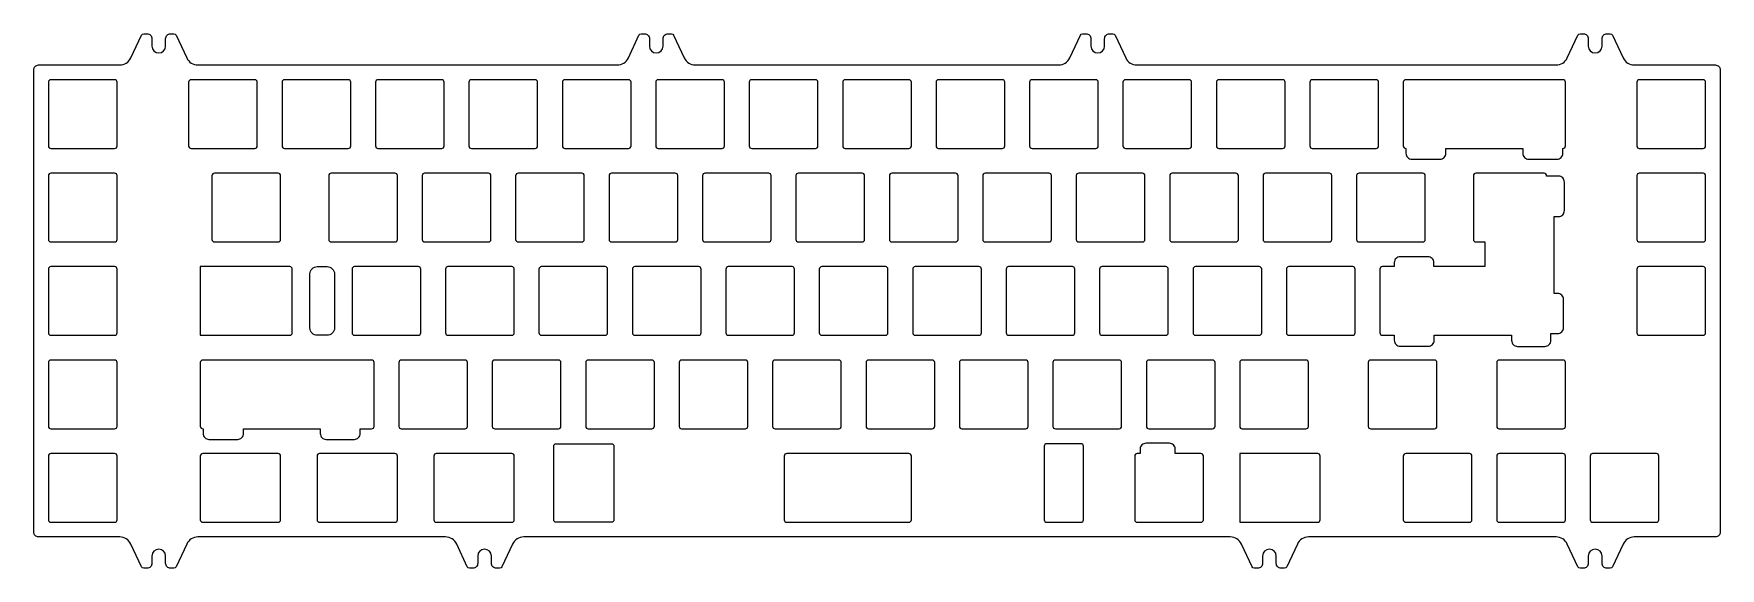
# Model space of a CAD drawing. Header units: millimetres. Extents: x 14 to 358, y 12 to 121.
import ezdxf

# ---------------------------------------------------------------- set-up
doc = ezdxf.new("R2010")
doc.units = ezdxf.units.MM

msp = doc.modelspace()

# ---------------------------------------------------------------- linework, layer by layer
for points in [[(31.68, 18.74), (15.14, 18.74, -0.414214), (14.14, 19.74), (14.14, 113.94, -0.414214), (15.14, 114.94), (31.68, 114.94, 0.291473), (33.94, 116.38), (36.11, 121.02, -0.291473), (36.56, 121.31), (37.24, 121.31, -0.414214), (38.24, 120.31), (38.24, 118.81, 1), (41.04, 118.81), (41.04, 120.31, -0.414214), (42.04, 121.31), (42.72, 121.31, -0.291473), (43.18, 121.02), (45.34, 116.38, 0.291473), (47.61, 114.94), (133.1, 114.94, 0.291473), (135.37, 116.38), (137.53, 121.02, -0.291473), (137.99, 121.31), (138.67, 121.31, -0.414214), (139.67, 120.31), (139.67, 118.81, 1), (142.47, 118.81), (142.47, 120.31, -0.414214), (143.47, 121.31), (144.15, 121.31, -0.291473), (144.6, 121.02), (146.77, 116.38, 0.291473), (149.03, 114.94), (223.1, 114.94, 0.291473), (225.37, 116.38), (227.53, 121.02, -0.291473), (227.99, 121.31), (228.67, 121.31, -0.414214), (229.67, 120.31), (229.67, 118.81, 1), (232.47, 118.81), (232.47, 120.31, -0.414214), (233.47, 121.31), (234.15, 121.31, -0.291473), (234.6, 121.02), (236.77, 116.38, 0.291473), (239.03, 114.94), (324.53, 114.94, 0.291473), (326.79, 116.38), (328.96, 121.02, -0.291473), (329.41, 121.31), (330.09, 121.31, -0.414214), (331.09, 120.31), (331.09, 118.81, 1), (333.89, 118.81), (333.89, 120.31, -0.414214), (334.89, 121.31), (335.57, 121.31, -0.291473), (336.03, 121.02), (338.19, 116.38, 0.291473), (340.46, 114.94), (356.99, 114.94, -0.414214), (357.99, 113.94), (357.99, 19.74, -0.414214), (356.99, 18.74), (340.46, 18.74, 0.291473), (338.19, 17.29), (336.03, 12.65, -0.291473), (335.57, 12.36), (334.89, 12.36, -0.414214), (333.89, 13.36), (333.89, 14.86, 1), (331.09, 14.86), (331.09, 13.36, -0.414214), (330.09, 12.36), (329.41, 12.36, -0.291473), (328.96, 12.65), (326.79, 17.29, 0.291473), (324.53, 18.74), (274.03, 18.74, 0.291473), (271.77, 17.29), (269.6, 12.65, -0.291473), (269.15, 12.36), (268.47, 12.36, -0.414214), (267.47, 13.36), (267.47, 14.86, 1), (264.67, 14.86), (264.67, 13.36, -0.414214), (263.67, 12.36), (262.99, 12.36, -0.291473), (262.53, 12.65), (260.37, 17.29, 0.291473), (258.1, 18.74), (114.03, 18.74, 0.291473), (111.77, 17.29), (109.6, 12.65, -0.291473), (109.15, 12.36), (108.47, 12.36, -0.414214), (107.47, 13.36), (107.47, 14.86, 1), (104.67, 14.86), (104.67, 13.36, -0.414214), (103.67, 12.36), (102.99, 12.36, -0.291473), (102.53, 12.65), (100.37, 17.29, 0.291473), (98.1, 18.74), (47.61, 18.74, 0.291473), (45.34, 17.29), (43.18, 12.65, -0.291473), (42.72, 12.36), (42.04, 12.36, -0.414214), (41.04, 13.36), (41.04, 14.86, 1), (38.24, 14.86), (38.24, 13.36, -0.414214), (37.24, 12.36), (36.56, 12.36, -0.291473), (36.11, 12.65), (33.94, 17.29, 0.291473)], [(75.46, 72.34), (75.46, 61.34, -0.414214), (73.96, 59.84), (71.96, 59.84, -0.414214), (70.46, 61.34), (70.46, 72.34, -0.414214), (71.96, 73.84), (73.96, 73.84, -0.414214)]]:
    msp.add_lwpolyline(points, format="xyb", close=True)
at = {"color": 7, "linetype": 'Continuous', "lineweight": 25}
for points in [[(17.64, 97.94), (30.64, 97.94, 0.414214), (31.14, 98.44), (31.14, 111.44, 0.414214), (30.64, 111.94), (17.64, 111.94, 0.414214), (17.14, 111.44), (17.14, 98.44, 0.414214)], [(46.22, 97.94), (59.22, 97.94, 0.414214), (59.72, 98.44), (59.72, 111.44, 0.414214), (59.22, 111.94), (46.22, 111.94, 0.414214), (45.72, 111.44), (45.72, 98.44, 0.414214)], [(65.27, 97.94), (78.27, 97.94, 0.414214), (78.77, 98.44), (78.77, 111.44, 0.414214), (78.27, 111.94), (65.27, 111.94, 0.414214), (64.77, 111.44), (64.77, 98.44, 0.414214)], [(84.32, 97.94), (97.32, 97.94, 0.414214), (97.82, 98.44), (97.82, 111.44, 0.414214), (97.32, 111.94), (84.32, 111.94, 0.414214), (83.82, 111.44), (83.82, 98.44, 0.414214)], [(103.37, 97.94), (116.37, 97.94, 0.414214), (116.87, 98.44), (116.87, 111.44, 0.414214), (116.37, 111.94), (103.37, 111.94, 0.414214), (102.87, 111.44), (102.87, 98.44, 0.414214)], [(122.42, 97.94), (135.42, 97.94, 0.414214), (135.92, 98.44), (135.92, 111.44, 0.414214), (135.42, 111.94), (122.42, 111.94, 0.414214), (121.92, 111.44), (121.92, 98.44, 0.414214)], [(141.47, 97.94), (154.47, 97.94, 0.414214), (154.97, 98.44), (154.97, 111.44, 0.414214), (154.47, 111.94), (141.47, 111.94, 0.414214), (140.97, 111.44), (140.97, 98.44, 0.414214)], [(160.52, 97.94), (173.52, 97.94, 0.414214), (174.02, 98.44), (174.02, 111.44, 0.414214), (173.52, 111.94), (160.52, 111.94, 0.414214), (160.02, 111.44), (160.02, 98.44, 0.414214)], [(179.57, 97.94), (192.57, 97.94, 0.414214), (193.07, 98.44), (193.07, 111.44, 0.414214), (192.57, 111.94), (179.57, 111.94, 0.414214), (179.07, 111.44), (179.07, 98.44, 0.414214)], [(198.62, 97.94), (211.62, 97.94, 0.414214), (212.12, 98.44), (212.12, 111.44, 0.414214), (211.62, 111.94), (198.62, 111.94, 0.414214), (198.12, 111.44), (198.12, 98.44, 0.414214)], [(217.67, 97.94), (230.67, 97.94, 0.414214), (231.17, 98.44), (231.17, 111.44, 0.414214), (230.67, 111.94), (217.67, 111.94, 0.414214), (217.17, 111.44), (217.17, 98.44, 0.414214)], [(236.72, 97.94), (249.72, 97.94, 0.414214), (250.22, 98.44), (250.22, 111.44, 0.414214), (249.72, 111.94), (236.72, 111.94, 0.414214), (236.22, 111.44), (236.22, 98.44, 0.414214)], [(255.77, 97.94), (268.77, 97.94, 0.414214), (269.27, 98.44), (269.27, 111.44, 0.414214), (268.77, 111.94), (255.77, 111.94, 0.414214), (255.27, 111.44), (255.27, 98.44, 0.414214)], [(274.82, 97.94), (287.82, 97.94, 0.414214), (288.32, 98.44), (288.32, 111.44, 0.414214), (287.82, 111.94), (274.82, 111.94, 0.414214), (274.32, 111.44), (274.32, 98.44, 0.414214)], [(293.37, 111.44), (293.37, 98.44, 0.414214), (293.87, 97.94), (293.91, 97.94), (293.91, 96.94, 0.414214), (295.11, 95.74), (300.86, 95.74, 0.414214), (302.06, 96.94), (302.06, 97.94), (303.37, 97.94, 0.009355), (303.39, 97.94), (316.39, 97.94, 0.009355), (316.41, 97.94), (317.72, 97.94), (317.72, 96.94, 0.414214), (318.92, 95.74), (324.71, 95.74, 0.414214), (325.91, 96.94), (325.91, 97.94), (325.92, 97.94, 0.414214), (326.42, 98.44), (326.42, 111.44, 0.414214), (325.92, 111.94), (293.87, 111.94, 0.414214)], [(341.49, 97.94), (354.49, 97.94, 0.414214), (354.99, 98.44), (354.99, 111.44, 0.414214), (354.49, 111.94), (341.49, 111.94, 0.414214), (340.99, 111.44), (340.99, 98.44, 0.414214)], [(17.64, 78.89), (30.64, 78.89, 0.414214), (31.14, 79.39), (31.14, 92.39, 0.414214), (30.64, 92.89), (17.64, 92.89, 0.414214), (17.14, 92.39), (17.14, 79.39, 0.414214)], [(50.98, 78.89), (63.98, 78.89, 0.414214), (64.48, 79.39), (64.48, 92.39, 0.414214), (63.98, 92.89), (50.98, 92.89, 0.414214), (50.48, 92.39), (50.48, 79.39, 0.414214)], [(74.79, 78.89), (87.79, 78.89, 0.414214), (88.29, 79.39), (88.29, 92.39, 0.414214), (87.79, 92.89), (74.79, 92.89, 0.414214), (74.29, 92.39), (74.29, 79.39, 0.414214)], [(93.84, 78.89), (106.84, 78.89, 0.414214), (107.34, 79.39), (107.34, 92.39, 0.414214), (106.84, 92.89), (93.84, 92.89, 0.414214), (93.34, 92.39), (93.34, 79.39, 0.414214)], [(112.89, 78.89), (125.89, 78.89, 0.414214), (126.39, 79.39), (126.39, 92.39, 0.414214), (125.89, 92.89), (112.89, 92.89, 0.414214), (112.39, 92.39), (112.39, 79.39, 0.414214)], [(131.94, 78.89), (144.94, 78.89, 0.414214), (145.44, 79.39), (145.44, 92.39, 0.414214), (144.94, 92.89), (131.94, 92.89, 0.414214), (131.44, 92.39), (131.44, 79.39, 0.414214)], [(150.99, 78.89), (163.99, 78.89, 0.414214), (164.49, 79.39), (164.49, 92.39, 0.414214), (163.99, 92.89), (150.99, 92.89, 0.414214), (150.49, 92.39), (150.49, 79.39, 0.414214)], [(170.04, 78.89), (183.04, 78.89, 0.414214), (183.54, 79.39), (183.54, 92.39, 0.414214), (183.04, 92.89), (170.04, 92.89, 0.414214), (169.54, 92.39), (169.54, 79.39, 0.414214)], [(189.09, 78.89), (202.09, 78.89, 0.414214), (202.59, 79.39), (202.59, 92.39, 0.414214), (202.09, 92.89), (189.09, 92.89, 0.414214), (188.59, 92.39), (188.59, 79.39, 0.414214)], [(208.14, 78.89), (221.14, 78.89, 0.414214), (221.64, 79.39), (221.64, 92.39, 0.414214), (221.14, 92.89), (208.14, 92.89, 0.414214), (207.64, 92.39), (207.64, 79.39, 0.414214)], [(227.19, 78.89), (240.19, 78.89, 0.414214), (240.69, 79.39), (240.69, 92.39, 0.414214), (240.19, 92.89), (227.19, 92.89, 0.414214), (226.69, 92.39), (226.69, 79.39, 0.414214)], [(246.24, 78.89), (259.24, 78.89, 0.414214), (259.74, 79.39), (259.74, 92.39, 0.414214), (259.24, 92.89), (246.24, 92.89, 0.414214), (245.74, 92.39), (245.74, 79.39, 0.414214)], [(265.29, 78.89), (278.29, 78.89, 0.414214), (278.79, 79.39), (278.79, 92.39, 0.414214), (278.29, 92.89), (265.29, 92.89, 0.414214), (264.79, 92.39), (264.79, 79.39, 0.414214)], [(284.34, 78.89), (297.34, 78.89, 0.414214), (297.84, 79.39), (297.84, 92.39, 0.414214), (297.34, 92.89), (284.34, 92.89, 0.414214), (283.84, 92.39), (283.84, 79.39, 0.414214)], [(299.6, 73.84), (299.6, 74.67, 0.414214), (298.4, 75.87), (292.74, 75.87, 0.414214), (291.54, 74.67), (291.54, 73.84), (289.1, 73.84, 0.414214), (288.6, 73.34), (288.6, 60.34, 0.414214), (289.1, 59.84), (291.54, 59.84), (291.54, 58.82, 0.414214), (292.74, 57.62), (298.46, 57.62, 0.414214), (299.66, 58.82), (299.66, 59.84), (314.01, 59.84, 0.009355), (314.03, 59.84), (315.45, 59.84), (315.45, 58.79, 0.414214), (316.65, 57.59), (322.25, 57.59, 0.414214), (323.45, 58.79), (323.45, 60.21), (324.83, 60.21, 0.414214), (326.03, 61.41), (326.03, 67.18, 0.414214), (324.83, 68.38), (324.11, 68.38), (324.11, 84.07), (325.02, 84.07, 0.414214), (326.22, 85.27), (326.22, 91.09, 0.414214), (325.02, 92.29), (322.59, 92.29), (322.59, 92.39, 0.414214), (322.09, 92.89), (308.15, 92.89, 0.414214), (307.65, 92.39), (307.65, 79.39, 0.414214), (308.15, 78.89), (309.98, 78.89), (309.98, 73.84)], [(341.49, 78.89), (354.49, 78.89, 0.414214), (354.99, 79.39), (354.99, 92.39, 0.414214), (354.49, 92.89), (341.49, 92.89, 0.414214), (340.99, 92.39), (340.99, 79.39, 0.414214)], [(17.64, 59.84), (30.64, 59.84, 0.414214), (31.14, 60.34), (31.14, 73.34, 0.414214), (30.64, 73.84), (17.64, 73.84, 0.414214), (17.14, 73.34), (17.14, 60.34, 0.414214)], [(66.86, 60.34), (66.86, 73.34, 0.414214), (66.36, 73.84), (48.1, 73.84), (48.1, 59.84), (66.36, 59.84, 0.414214)], [(79.55, 59.84), (92.55, 59.84, 0.414214), (93.05, 60.34), (93.05, 73.34, 0.414214), (92.55, 73.84), (79.55, 73.84, 0.414214), (79.05, 73.34), (79.05, 60.34, 0.414214)], [(98.6, 59.84), (111.6, 59.84, 0.414214), (112.1, 60.34), (112.1, 73.34, 0.414214), (111.6, 73.84), (98.6, 73.84, 0.414214), (98.1, 73.34), (98.1, 60.34, 0.414214)], [(117.65, 59.84), (130.65, 59.84, 0.414214), (131.15, 60.34), (131.15, 73.34, 0.414214), (130.65, 73.84), (117.65, 73.84, 0.414214), (117.15, 73.34), (117.15, 60.34, 0.414214)], [(136.7, 59.84), (149.7, 59.84, 0.414214), (150.2, 60.34), (150.2, 73.34, 0.414214), (149.7, 73.84), (136.7, 73.84, 0.414214), (136.2, 73.34), (136.2, 60.34, 0.414214)], [(155.75, 59.84), (168.75, 59.84, 0.414214), (169.25, 60.34), (169.25, 73.34, 0.414214), (168.75, 73.84), (155.75, 73.84, 0.414214), (155.25, 73.34), (155.25, 60.34, 0.414214)], [(174.8, 59.84), (187.8, 59.84, 0.414214), (188.3, 60.34), (188.3, 73.34, 0.414214), (187.8, 73.84), (174.8, 73.84, 0.414214), (174.3, 73.34), (174.3, 60.34, 0.414214)], [(193.85, 59.84), (206.85, 59.84, 0.414214), (207.35, 60.34), (207.35, 73.34, 0.414214), (206.85, 73.84), (193.85, 73.84, 0.414214), (193.35, 73.34), (193.35, 60.34, 0.414214)], [(212.9, 59.84), (225.9, 59.84, 0.414214), (226.4, 60.34), (226.4, 73.34, 0.414214), (225.9, 73.84), (212.9, 73.84, 0.414214), (212.4, 73.34), (212.4, 60.34, 0.414214)], [(231.95, 59.84), (244.95, 59.84, 0.414214), (245.45, 60.34), (245.45, 73.34, 0.414214), (244.95, 73.84), (231.95, 73.84, 0.414214), (231.45, 73.34), (231.45, 60.34, 0.414214)], [(251, 59.84), (264, 59.84, 0.414214), (264.5, 60.34), (264.5, 73.34, 0.414214), (264, 73.84), (251, 73.84, 0.414214), (250.5, 73.34), (250.5, 60.34, 0.414214)], [(270.05, 59.84), (283.05, 59.84, 0.414214), (283.55, 60.34), (283.55, 73.34, 0.414214), (283.05, 73.84), (270.05, 73.84, 0.414214), (269.55, 73.34), (269.55, 60.34, 0.414214)], [(341.49, 59.84), (354.49, 59.84, 0.414214), (354.99, 60.34), (354.99, 73.34, 0.414214), (354.49, 73.84), (341.49, 73.84, 0.414214), (340.99, 73.34), (340.99, 60.34, 0.414214)], [(17.64, 40.79), (30.64, 40.79, 0.414214), (31.14, 41.29), (31.14, 54.29, 0.414214), (30.64, 54.79), (17.64, 54.79, 0.414214), (17.14, 54.29), (17.14, 41.29, 0.414214)], [(48.1, 54.29), (48.1, 41.29, 0.414214), (48.6, 40.79), (48.67, 40.79), (48.67, 39.84, 0.414214), (49.87, 38.64), (55.73, 38.64, 0.414214), (56.93, 39.84), (56.93, 40.79), (72.56, 40.79), (72.56, 39.84, 0.414214), (73.76, 38.64), (79.52, 38.64, 0.414214), (80.72, 39.84), (80.72, 40.79), (83.03, 40.79, 0.414245), (83.53, 41.29), (83.53, 54.29, 0.414211), (83.03, 54.79), (48.6, 54.79, 0.414216)], [(89.08, 40.79), (102.08, 40.79, 0.414214), (102.58, 41.29), (102.58, 54.29, 0.414214), (102.08, 54.79), (89.08, 54.79, 0.414214), (88.58, 54.29), (88.58, 41.29, 0.414214)], [(108.13, 40.79), (121.13, 40.79, 0.414214), (121.63, 41.29), (121.63, 54.29, 0.414214), (121.13, 54.79), (108.13, 54.79, 0.414214), (107.63, 54.29), (107.63, 41.29, 0.414214)], [(127.18, 40.79), (140.18, 40.79, 0.414214), (140.68, 41.29), (140.68, 54.29, 0.414214), (140.18, 54.79), (127.18, 54.79, 0.414214), (126.68, 54.29), (126.68, 41.29, 0.414214)], [(146.23, 40.79), (159.23, 40.79, 0.414214), (159.73, 41.29), (159.73, 54.29, 0.414214), (159.23, 54.79), (146.23, 54.79, 0.414214), (145.73, 54.29), (145.73, 41.29, 0.414214)], [(165.28, 40.79), (178.28, 40.79, 0.414214), (178.78, 41.29), (178.78, 54.29, 0.414214), (178.28, 54.79), (165.28, 54.79, 0.414214), (164.78, 54.29), (164.78, 41.29, 0.414214)], [(184.33, 40.79), (197.33, 40.79, 0.414214), (197.83, 41.29), (197.83, 54.29, 0.414214), (197.33, 54.79), (184.33, 54.79, 0.414214), (183.83, 54.29), (183.83, 41.29, 0.414214)], [(203.38, 40.79), (216.38, 40.79, 0.414214), (216.88, 41.29), (216.88, 54.29, 0.414214), (216.38, 54.79), (203.38, 54.79, 0.414214), (202.88, 54.29), (202.88, 41.29, 0.414214)], [(222.43, 40.79), (235.43, 40.79, 0.414214), (235.93, 41.29), (235.93, 54.29, 0.414214), (235.43, 54.79), (222.43, 54.79, 0.414214), (221.93, 54.29), (221.93, 41.29, 0.414214)], [(241.48, 40.79), (254.48, 40.79, 0.414214), (254.98, 41.29), (254.98, 54.29, 0.414214), (254.48, 54.79), (241.48, 54.79, 0.414214), (240.98, 54.29), (240.98, 41.29, 0.414214)], [(260.53, 40.79), (273.53, 40.79, 0.414214), (274.03, 41.29), (274.03, 54.29, 0.414214), (273.53, 54.79), (260.53, 54.79, 0.414214), (260.03, 54.29), (260.03, 41.29, 0.414214)], [(286.72, 40.79), (299.72, 40.79, 0.414214), (300.22, 41.29), (300.22, 54.29, 0.414214), (299.72, 54.79), (286.72, 54.79, 0.414214), (286.22, 54.29), (286.22, 41.29, 0.414214)], [(312.92, 40.79), (325.92, 40.79, 0.414214), (326.42, 41.29), (326.42, 54.29, 0.414214), (325.92, 54.79), (312.92, 54.79, 0.414214), (312.42, 54.29), (312.42, 41.29, 0.414214)], [(239.1, 35.74, 0.414214), (238.6, 35.24), (238.6, 22.24, 0.414214), (239.1, 21.74), (252.1, 21.74, 0.414214), (252.6, 22.24), (252.6, 35.24, 0.414214), (252.1, 35.74), (246.87, 35.74), (246.87, 36.64, 0.414214), (245.67, 37.84), (240.92, 37.84, 0.414214), (239.72, 36.64), (239.72, 35.74)], [(17.64, 21.74), (30.64, 21.74, 0.414214), (31.14, 22.24), (31.14, 35.24, 0.414214), (30.64, 35.74), (17.64, 35.74, 0.414214), (17.14, 35.24), (17.14, 22.24, 0.414214)], [(63.98, 35.74), (48.6, 35.74, 0.414214), (48.1, 35.24), (48.1, 22.24, 0.414214), (48.6, 21.74), (63.98, 21.74, 0.414214), (64.48, 22.24), (64.48, 35.24, 0.414214)], [(87.79, 35.74), (72.41, 35.74, 0.414214), (71.91, 35.24), (71.91, 22.24, 0.414214), (72.41, 21.74), (87.79, 21.74, 0.414214), (88.29, 22.24), (88.29, 35.24, 0.414214)], [(111.6, 35.74), (96.22, 35.74, 0.414214), (95.72, 35.24), (95.72, 22.24, 0.414214), (96.22, 21.74), (111.6, 21.74, 0.414214), (112.1, 22.24), (112.1, 35.24, 0.414214)], [(192.57, 35.74), (167.66, 35.74, 0.414214), (167.16, 35.24), (167.16, 22.24, 0.414214), (167.66, 21.74), (192.57, 21.74, 0.414214), (193.07, 22.24), (193.07, 35.24, 0.414214)], [(276.41, 22.24), (276.41, 35.24, 0.414214), (275.91, 35.74), (260.03, 35.74), (260.03, 21.74), (275.91, 21.74, 0.414214)], [(293.87, 21.74), (306.87, 21.74, 0.414214), (307.37, 22.24), (307.37, 35.24, 0.414214), (306.87, 35.74), (293.87, 35.74, 0.414214), (293.37, 35.24), (293.37, 22.24, 0.414214)], [(312.92, 21.74), (325.92, 21.74, 0.414214), (326.42, 22.24), (326.42, 35.24, 0.414214), (325.92, 35.74), (312.92, 35.74, 0.414214), (312.42, 35.24), (312.42, 22.24, 0.414214)], [(331.97, 21.74), (344.97, 21.74, 0.414214), (345.47, 22.24), (345.47, 35.24, 0.414214), (344.97, 35.74), (331.97, 35.74, 0.414214), (331.47, 35.24), (331.47, 22.24, 0.414214)]]:
    msp.add_lwpolyline(points, format="xyb", close=True, dxfattribs=at)
for points in [[(132.42, 37.24), (132.42, 22.24, -0.414214), (131.92, 21.74), (120.66, 21.74, -0.414214), (120.16, 22.24), (120.16, 37.24, -0.414214), (120.66, 37.74), (131.92, 37.74, -0.414214), (132.42, 37.24)], [(220.16, 37.24), (220.16, 22.24, 0.414214), (220.66, 21.74), (227.66, 21.74, 0.414214), (228.16, 22.24), (228.16, 37.24, 0.414214), (227.66, 37.74), (220.66, 37.74, 0.414214), (220.16, 37.24)]]:
    msp.add_lwpolyline(points, format="xyb", dxfattribs=at)

doc.saveas('drawing.dxf')
